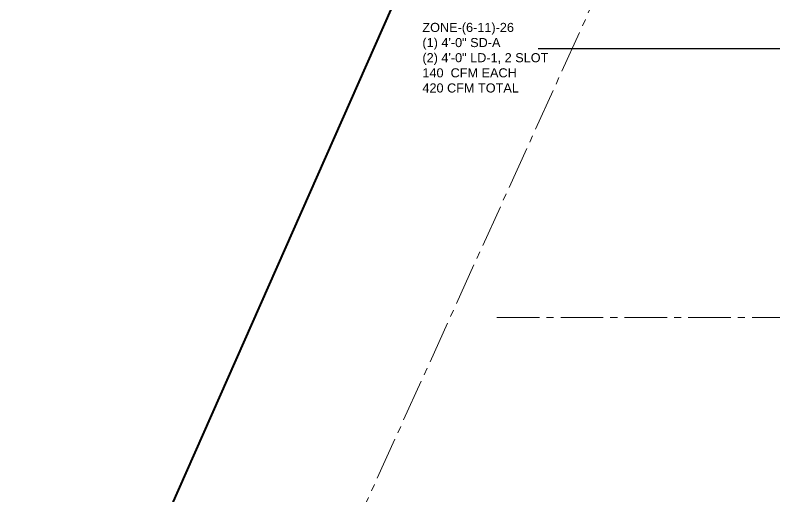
# Model space of a CAD drawing. Header units: inches. Extents: x -26012 to 27, y -3347 to 2082.
# Drawn here: x -25046 to -24403, y -465 to -57 of the extents above; entities that cross this region are included whole.
import ezdxf

# ---------------------------------------------------------------- set-up
doc = ezdxf.new("R2010")
doc.units = ezdxf.units.IN
doc.header["$LTSCALE"] = 48
doc.header["$MEASUREMENT"] = 0
doc.linetypes.add('A_Column Grid$0$CENTER2', pattern=[1.125, 0.75, -0.125, 0.125, -0.125])
for name, color, linetype in [('A104$0$C-PROP', 8, 'Continuous'), ('A_Column Grid$0$A-GRID-GRD1-15', 8, 'A_Column Grid$0$CENTER2'), ('M-HVAC-anno', 6, 'Continuous'), ('XREF', 8, 'Continuous')]:
    doc.layers.add(name, color=color, linetype=linetype)
doc.styles.add('M08', font='arial.ttf', dxfattribs={"height": 7.68})
doc.styles.get("Standard").update_dxf_attribs({"font": 'simplex.shx'})
doc.dimstyles.new('STANDARD$7', dxfattribs={"dimtxt": 0.18, "dimasz": 0.125, "dimexe": 0.18, "dimexo": 0.06, "dimgap": 0.09, "dimtad": 0, "dimtih": 1, "dimtoh": 1, "dimdec": 4, "dimzin": 0, "dimdsep": 46, "dimtxsty": 'Standard', "dimcen": 0.09, "dimadec": 0, "dimazin": 0, "dimtfac": 1, "dimtdec": 4, "dimtofl": 0, "dimtmove": 0, "dimatfit": 3, "dimfxl": 1, "dimtolj": 1, "dimtzin": 0, "dimarcsym": 0})

# ---------------------------------------------------------------- blocks, each defined once
blk = doc.blocks.new('A104')
at = {"layer": 'A104$0$C-PROP', "lineweight": 40, "flags": 128}
blk.add_lwpolyline([(-25004.5437, -676.9041), (-24022.0239, 1542.095), (-21061.0239, 1542.095), (-21061.0239, -676.9042)], dxfattribs=at)
blk = doc.blocks.new('A_Column Grid')
at = {"layer": 'A_Column Grid$0$A-GRID-GRD1-15', "lineweight": 0}
for p, q in [((-23943.33, 1304.88), (-25689.31, -2539.42)), ((-24638.51, -312.84), (-20840.23, -312.84))]:
    blk.add_line(p, q, dxfattribs=at)

msp = doc.modelspace()

# ---------------------------------------------------------------- block references
at = {"layer": 'XREF'}
for name in ['A_Column Grid', 'A104']:
    msp.add_blockref(name, (0, 0), dxfattribs=at)

# ---------------------------------------------------------------- texts
at = {"layer": 'M-HVAC-anno', "insert": (-24701.57, -63.77), "char_height": 7.68, "width": 108.8282, "attachment_point": 1, "style": 'M08'}
msp.add_mtext('ZONE-(6-11)-26\\P(1) 4\'-0" SD-A\\P(2) 4\'-0" LD-1, 2 SLOT\\P140  CFM EACH\\P420 CFM TOTAL', dxfattribs=at)

# ---------------------------------------------------------------- leaders
at = {"layer": 'M-HVAC-anno'}
msp.add_leader([(-24301.02, -85.86), (-24603.53, -85.86)], dimstyle='STANDARD$7', override={"dimscale": 96, "dimgap": 0.09, "dimtad": 0}, dxfattribs=at)

doc.saveas('drawing.dxf')
